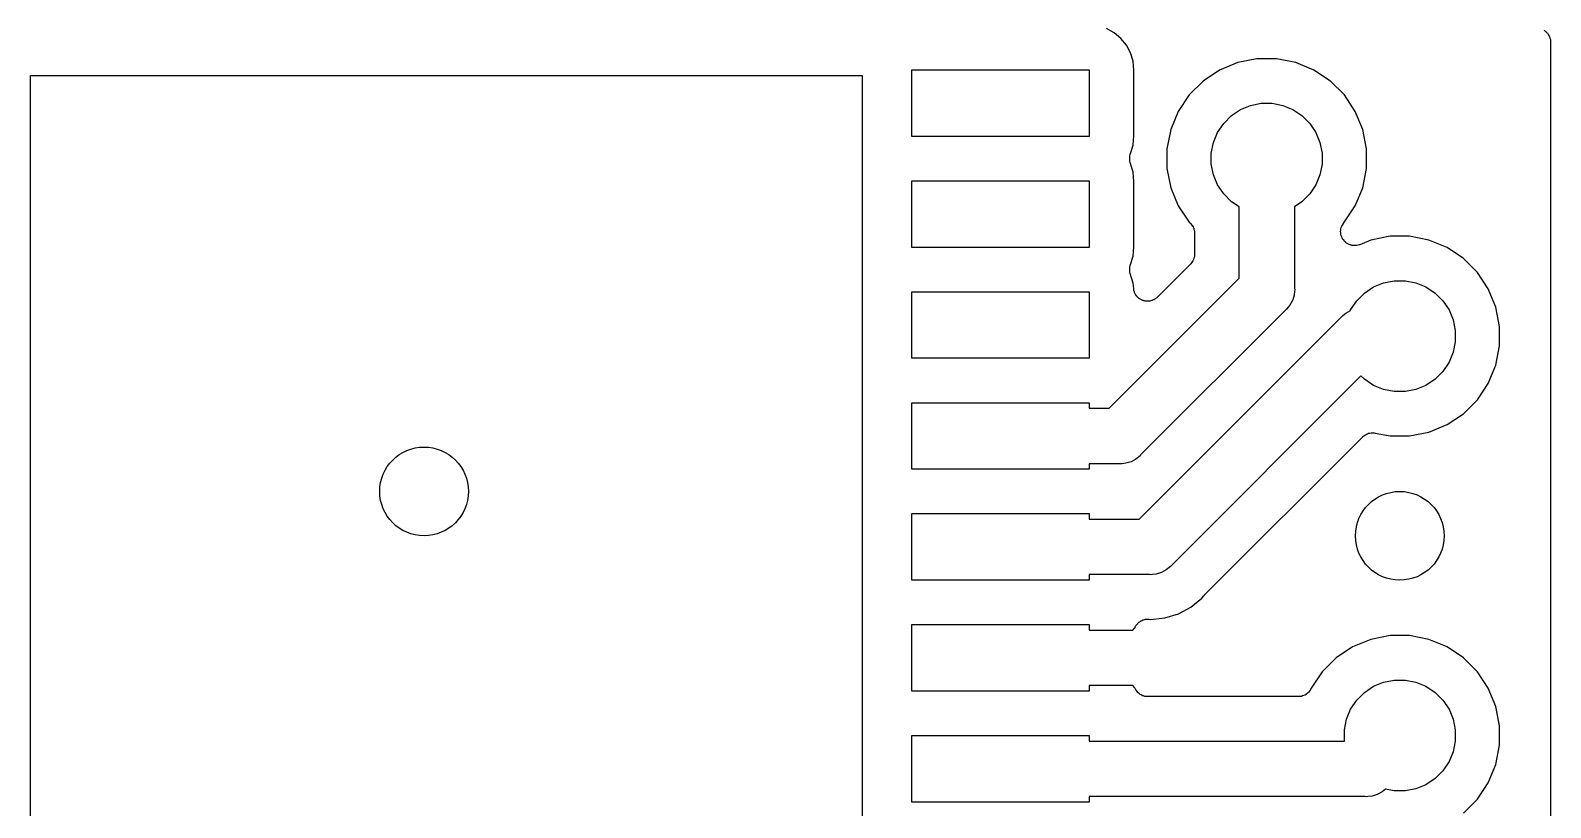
# Model space of a CAD drawing. Extents: x 113.2 to 188.8, y -123.8 to -78.2.
# Drawn here: x 128.43 to 135.28, y -109.22 to -105.72 of the extents above; entities that cross this region are included whole.
import ezdxf

# ---------------------------------------------------------------- set-up
doc = ezdxf.new("R2010")
doc.units = 0
doc.layers.add('BLACK', color=7, linetype='CONTINUOUS')

msp = doc.modelspace()

# ---------------------------------------------------------------- linework, layer by layer
at = {"layer": 'BLACK', "linetype": 'CONTINUOUS'}
for p, q in [((133.312, -105.733), (133.277, -105.714)), ((133.342, -105.758), (133.312, -105.733)), ((133.367, -105.788), (133.342, -105.758)), ((135.25, -105.721), (135.252, -105.723)), ((135.252, -105.723), (135.255, -105.725)), ((135.255, -105.725), (135.257, -105.727)), ((135.257, -105.727), (135.26, -105.729)), ((135.26, -105.729), (135.262, -105.731)), ((135.262, -105.731), (135.264, -105.733)), ((135.264, -105.733), (135.266, -105.735)), ((135.266, -105.735), (135.268, -105.738)), ((135.268, -105.738), (135.27, -105.74)), ((135.27, -105.74), (135.271, -105.743)), ((135.271, -105.743), (135.273, -105.746)), ((135.273, -105.746), (135.274, -105.748)), ((135.274, -105.748), (135.275, -105.751)), ((135.275, -105.751), (135.276, -105.754)), ((135.276, -105.754), (135.277, -105.757)), ((135.277, -105.757), (135.278, -105.76)), ((135.278, -105.76), (135.279, -105.763)), ((135.279, -105.763), (135.279, -105.766)), ((135.279, -105.766), (135.28, -105.769)), ((135.28, -105.769), (135.28, -105.772)), ((135.28, -105.772), (135.28, -105.775)), ((133.386, -105.823), (133.367, -105.788)), ((133.397, -105.861), (133.386, -105.823)), ((135.28, -105.775), (135.28, -110.869)), ((132.4, -106.2), (132.4, -105.9)), ((132.4, -105.9), (133.2, -105.9)), ((133.2, -105.9), (133.2, -106.2)), ((133.401, -105.903), (133.397, -105.861)), ((133.401, -106.197), (133.401, -105.903)), ((133.787, -105.901), (133.713, -105.95)), ((133.869, -105.867), (133.787, -105.901)), ((133.956, -105.85), (133.869, -105.867)), ((134.044, -105.85), (133.956, -105.85)), ((134.131, -105.867), (134.044, -105.85)), ((134.213, -105.901), (134.131, -105.867)), ((134.287, -105.95), (134.213, -105.901)), ((128.425, -109.675), (128.425, -105.925)), ((128.425, -105.925), (132.175, -105.925)), ((132.175, -105.925), (132.175, -109.675)), ((133.713, -105.95), (133.65, -106.013)), ((134.35, -106.013), (134.287, -105.95)), ((133.65, -106.013), (133.601, -106.087)), ((134.399, -106.087), (134.35, -106.013)), ((133.601, -106.087), (133.567, -106.169)), ((133.806, -106.141), (133.841, -106.106)), ((133.841, -106.106), (133.882, -106.078)), ((133.882, -106.078), (133.927, -106.06)), ((133.927, -106.06), (133.975, -106.05)), ((133.975, -106.05), (134.025, -106.05)), ((134.025, -106.05), (134.073, -106.06)), ((134.073, -106.06), (134.118, -106.078)), ((134.118, -106.078), (134.159, -106.106)), ((134.159, -106.106), (134.194, -106.141)), ((134.433, -106.169), (134.399, -106.087)), ((133.567, -106.169), (133.55, -106.256)), ((133.76, -106.227), (133.778, -106.182)), ((133.778, -106.182), (133.806, -106.141)), ((134.194, -106.141), (134.222, -106.182)), ((134.222, -106.182), (134.24, -106.227)), ((134.45, -106.256), (134.433, -106.169)), ((133.2, -106.2), (132.4, -106.2)), ((133.384, -106.282), (133.397, -106.239)), ((133.397, -106.239), (133.401, -106.197)), ((133.75, -106.275), (133.76, -106.227)), ((134.24, -106.227), (134.25, -106.275)), ((133.382, -106.293), (133.383, -106.287)), ((133.382, -106.294), (133.382, -106.293)), ((133.382, -106.293), (133.382, -106.293)), ((133.382, -106.299), (133.382, -106.294)), ((133.382, -106.305), (133.382, -106.299)), ((133.382, -106.306), (133.382, -106.305)), ((133.383, -106.312), (133.382, -106.306)), ((133.382, -106.306), (133.382, -106.306)), ((133.383, -106.287), (133.384, -106.282)), ((133.384, -106.317), (133.383, -106.312)), ((133.384, -106.318), (133.384, -106.317)), ((133.397, -106.361), (133.384, -106.318)), ((133.384, -106.318), (133.384, -106.318)), ((133.384, -106.318), (133.384, -106.318)), ((133.384, -106.318), (133.384, -106.318)), ((133.55, -106.256), (133.55, -106.344)), ((133.75, -106.325), (133.75, -106.275)), ((134.25, -106.275), (134.25, -106.325)), ((134.45, -106.344), (134.45, -106.256)), ((133.401, -106.403), (133.397, -106.361)), ((133.55, -106.344), (133.567, -106.431)), ((133.76, -106.373), (133.75, -106.325)), ((133.778, -106.418), (133.76, -106.373)), ((134.24, -106.373), (134.222, -106.418)), ((134.25, -106.325), (134.24, -106.373)), ((134.433, -106.431), (134.45, -106.344)), ((132.4, -106.7), (132.4, -106.4)), ((132.4, -106.4), (133.2, -106.4)), ((133.2, -106.4), (133.2, -106.7)), ((133.401, -106.697), (133.401, -106.403)), ((133.567, -106.431), (133.601, -106.513)), ((133.806, -106.459), (133.778, -106.418)), ((134.222, -106.418), (134.194, -106.459)), ((134.399, -106.513), (134.433, -106.431)), ((133.601, -106.513), (133.65, -106.587)), ((133.841, -106.494), (133.806, -106.459)), ((133.875, -106.517), (133.841, -106.494)), ((133.875, -106.839), (133.875, -106.517)), ((134.159, -106.494), (134.125, -106.517)), ((134.125, -106.517), (134.125, -106.884)), ((134.194, -106.459), (134.159, -106.494)), ((134.348, -106.589), (134.399, -106.513)), ((133.65, -106.587), (133.657, -106.593)), ((133.657, -106.593), (133.657, -106.593)), ((133.657, -106.593), (133.657, -106.593)), ((133.657, -106.593), (133.657, -106.593)), ((133.657, -106.593), (133.657, -106.594)), ((133.657, -106.594), (133.661, -106.598)), ((134.341, -106.6), (134.344, -106.595)), ((134.344, -106.594), (134.347, -106.59)), ((134.344, -106.595), (134.344, -106.594)), ((134.344, -106.594), (134.344, -106.594)), ((134.347, -106.59), (134.348, -106.589)), ((133.661, -106.598), (133.664, -106.603)), ((133.664, -106.603), (133.665, -106.603)), ((133.665, -106.603), (133.665, -106.603)), ((133.665, -106.603), (133.668, -106.608)), ((133.668, -106.608), (133.67, -106.613)), ((133.67, -106.613), (133.67, -106.614)), ((133.67, -106.614), (133.671, -106.614)), ((133.671, -106.614), (133.672, -106.62)), ((133.672, -106.62), (133.674, -106.625)), ((133.674, -106.625), (133.674, -106.626)), ((133.674, -106.626), (133.674, -106.626)), ((133.674, -106.626), (133.674, -106.632)), ((133.674, -106.632), (133.675, -106.637)), ((133.675, -106.637), (133.675, -106.73)), ((134.333, -106.629), (134.334, -106.623)), ((134.334, -106.635), (134.333, -106.629)), ((134.333, -106.629), (134.333, -106.629)), ((134.333, -106.629), (134.333, -106.629)), ((134.334, -106.617), (134.336, -106.611)), ((134.334, -106.623), (134.334, -106.617)), ((134.334, -106.617), (134.334, -106.617)), ((134.334, -106.617), (134.334, -106.617)), ((134.334, -106.641), (134.334, -106.635)), ((134.336, -106.647), (134.334, -106.641)), ((134.334, -106.641), (134.334, -106.641)), ((134.334, -106.641), (134.334, -106.641)), ((134.336, -106.611), (134.338, -106.605)), ((134.338, -106.653), (134.336, -106.647)), ((134.338, -106.605), (134.341, -106.6)), ((134.338, -106.605), (134.338, -106.605)), ((134.338, -106.605), (134.338, -106.605)), ((134.34, -106.658), (134.338, -106.653)), ((134.338, -106.653), (134.338, -106.653)), ((134.338, -106.653), (134.338, -106.653)), ((134.343, -106.664), (134.34, -106.658)), ((134.556, -106.65), (134.469, -106.667)), ((134.644, -106.65), (134.556, -106.65)), ((134.731, -106.667), (134.644, -106.65)), ((133.2, -106.7), (132.4, -106.7)), ((133.397, -106.739), (133.401, -106.697)), ((133.675, -106.731), (133.674, -106.737)), ((133.675, -106.73), (133.675, -106.73)), ((133.675, -106.73), (133.675, -106.73)), ((133.675, -106.73), (133.675, -106.73)), ((133.675, -106.73), (133.675, -106.731)), ((134.347, -106.668), (134.343, -106.664)), ((134.343, -106.664), (134.343, -106.664)), ((134.343, -106.664), (134.343, -106.664)), ((134.351, -106.674), (134.347, -106.668)), ((134.355, -106.677), (134.351, -106.674)), ((134.351, -106.674), (134.351, -106.674)), ((134.351, -106.674), (134.351, -106.674)), ((134.36, -106.681), (134.355, -106.677)), ((134.366, -106.684), (134.36, -106.681)), ((134.36, -106.681), (134.36, -106.681)), ((134.36, -106.681), (134.36, -106.681)), ((134.371, -106.687), (134.366, -106.684)), ((134.377, -106.689), (134.371, -106.687)), ((134.371, -106.687), (134.371, -106.687)), ((134.371, -106.687), (134.371, -106.687)), ((134.383, -106.691), (134.377, -106.689)), ((134.389, -106.692), (134.383, -106.691)), ((134.383, -106.691), (134.383, -106.691)), ((134.383, -106.691), (134.383, -106.691)), ((134.395, -106.692), (134.389, -106.692)), ((134.401, -106.692), (134.395, -106.692)), ((134.395, -106.692), (134.395, -106.692)), ((134.395, -106.692), (134.395, -106.692)), ((134.407, -106.691), (134.401, -106.692)), ((134.413, -106.69), (134.407, -106.691)), ((134.407, -106.691), (134.407, -106.691)), ((134.407, -106.691), (134.407, -106.691)), ((134.419, -106.688), (134.413, -106.69)), ((134.42, -106.688), (134.419, -106.688)), ((134.419, -106.688), (134.419, -106.688)), ((134.419, -106.688), (134.419, -106.688)), ((134.419, -106.688), (134.419, -106.688)), ((134.469, -106.667), (134.42, -106.688)), ((134.813, -106.701), (134.731, -106.667)), ((134.887, -106.75), (134.813, -106.701)), ((133.382, -106.793), (133.383, -106.787)), ((133.382, -106.794), (133.382, -106.793)), ((133.382, -106.793), (133.382, -106.793)), ((133.382, -106.8), (133.382, -106.794)), ((133.382, -106.805), (133.382, -106.8)), ((133.383, -106.787), (133.384, -106.782)), ((133.384, -106.782), (133.397, -106.739)), ((133.657, -106.774), (133.507, -106.924)), ((133.66, -106.77), (133.657, -106.774)), ((133.664, -106.765), (133.66, -106.77)), ((133.667, -106.76), (133.664, -106.765)), ((133.664, -106.765), (133.664, -106.765)), ((133.664, -106.765), (133.664, -106.765)), ((133.67, -106.755), (133.667, -106.76)), ((133.672, -106.749), (133.67, -106.754)), ((133.67, -106.754), (133.67, -106.754)), ((133.67, -106.754), (133.67, -106.755)), ((133.674, -106.743), (133.672, -106.749)), ((133.674, -106.737), (133.674, -106.742)), ((133.674, -106.742), (133.674, -106.743)), ((133.674, -106.743), (133.674, -106.743)), ((134.95, -106.813), (134.887, -106.75)), ((133.289, -107.425), (133.875, -106.839)), ((133.382, -106.806), (133.382, -106.805)), ((133.383, -106.812), (133.382, -106.806)), ((133.382, -106.806), (133.382, -106.806)), ((133.384, -106.817), (133.383, -106.812)), ((133.384, -106.818), (133.384, -106.817)), ((133.397, -106.861), (133.384, -106.818)), ((133.384, -106.818), (133.384, -106.818)), ((133.384, -106.818), (133.384, -106.818)), ((133.384, -106.818), (133.384, -106.818)), ((133.4, -106.886), (133.397, -106.861)), ((134.482, -106.878), (134.527, -106.86)), ((134.527, -106.86), (134.575, -106.85)), ((134.575, -106.85), (134.625, -106.85)), ((134.625, -106.85), (134.673, -106.86)), ((134.673, -106.86), (134.718, -106.878)), ((134.999, -106.887), (134.95, -106.813)), ((132.4, -107.2), (132.4, -106.9)), ((132.4, -106.9), (133.2, -106.9)), ((133.2, -106.9), (133.2, -107.2)), ((133.4, -106.889), (133.4, -106.886)), ((133.4, -106.892), (133.4, -106.889)), ((133.401, -106.895), (133.4, -106.892)), ((133.402, -106.898), (133.401, -106.895)), ((133.403, -106.901), (133.402, -106.898)), ((133.404, -106.904), (133.403, -106.901)), ((133.405, -106.907), (133.404, -106.904)), ((133.407, -106.909), (133.405, -106.907)), ((133.408, -106.912), (133.407, -106.909)), ((133.41, -106.915), (133.408, -106.912)), ((133.412, -106.917), (133.41, -106.915)), ((133.413, -106.92), (133.412, -106.917)), ((133.416, -106.922), (133.413, -106.92)), ((133.417, -106.924), (133.416, -106.922)), ((133.42, -106.926), (133.417, -106.924)), ((133.422, -106.928), (133.42, -106.926)), ((133.425, -106.93), (133.422, -106.928)), ((133.427, -106.932), (133.425, -106.93)), ((133.43, -106.933), (133.427, -106.932)), ((133.432, -106.935), (133.43, -106.933)), ((133.435, -106.936), (133.432, -106.935)), ((133.438, -106.938), (133.435, -106.936)), ((133.488, -106.937), (133.485, -106.938)), ((133.491, -106.936), (133.488, -106.937)), ((133.494, -106.934), (133.491, -106.936)), ((133.496, -106.933), (133.494, -106.934)), ((133.499, -106.931), (133.496, -106.933)), ((133.502, -106.929), (133.499, -106.931)), ((133.504, -106.927), (133.502, -106.929)), ((133.506, -106.925), (133.504, -106.927)), ((133.507, -106.924), (133.506, -106.925)), ((134.117, -106.937), (134.116, -106.939)), ((134.123, -106.915), (134.117, -106.937)), ((134.125, -106.897), (134.123, -106.915)), ((134.125, -106.884), (134.126, -106.891)), ((134.126, -106.891), (134.125, -106.897)), ((134.125, -106.897), (134.125, -106.897)), ((134.406, -106.941), (134.441, -106.906)), ((134.441, -106.906), (134.482, -106.878)), ((134.718, -106.878), (134.759, -106.906)), ((134.759, -106.906), (134.794, -106.941)), ((135.033, -106.969), (134.999, -106.887)), ((134.084, -106.983), (133.433, -107.634)), ((133.441, -106.939), (133.438, -106.938)), ((133.444, -106.94), (133.441, -106.939)), ((133.446, -106.941), (133.444, -106.94)), ((133.449, -106.941), (133.446, -106.941)), ((133.452, -106.942), (133.449, -106.941)), ((133.456, -106.942), (133.452, -106.942)), ((133.459, -106.942), (133.456, -106.942)), ((133.461, -106.943), (133.459, -106.942)), ((133.465, -106.943), (133.461, -106.943)), ((133.468, -106.943), (133.465, -106.943)), ((133.471, -106.942), (133.468, -106.943)), ((133.474, -106.942), (133.471, -106.942)), ((133.477, -106.941), (133.474, -106.942)), ((133.48, -106.94), (133.477, -106.941)), ((133.483, -106.939), (133.48, -106.94)), ((133.485, -106.938), (133.483, -106.939)), ((134.089, -106.979), (134.084, -106.983)), ((134.097, -106.969), (134.089, -106.979)), ((134.104, -106.96), (134.097, -106.969)), ((134.116, -106.939), (134.104, -106.96)), ((134.343, -107.007), (134.357, -106.996)), ((134.357, -106.996), (134.377, -106.985)), ((134.377, -106.985), (134.378, -106.982)), ((134.378, -106.982), (134.406, -106.941)), ((134.794, -106.941), (134.822, -106.982)), ((134.822, -106.982), (134.84, -107.027)), ((135.05, -107.056), (135.033, -106.969)), ((133.425, -107.925), (134.334, -107.016)), ((134.334, -107.016), (134.338, -107.011)), ((134.338, -107.011), (134.343, -107.007)), ((134.84, -107.027), (134.85, -107.075)), ((134.85, -107.075), (134.85, -107.125)), ((135.05, -107.144), (135.05, -107.056)), ((134.85, -107.125), (134.84, -107.173)), ((133.2, -107.2), (132.4, -107.2)), ((134.84, -107.173), (134.822, -107.218)), ((135.033, -107.231), (135.05, -107.144)), ((134.425, -107.279), (133.57, -108.134)), ((134.441, -107.294), (134.425, -107.279)), ((134.794, -107.259), (134.759, -107.294)), ((134.822, -107.218), (134.794, -107.259)), ((134.999, -107.313), (135.033, -107.231)), ((134.482, -107.322), (134.441, -107.294)), ((134.527, -107.34), (134.482, -107.322)), ((134.575, -107.35), (134.527, -107.34)), ((134.673, -107.34), (134.625, -107.35)), ((134.718, -107.322), (134.673, -107.34)), ((134.759, -107.294), (134.718, -107.322)), ((134.95, -107.387), (134.999, -107.313)), ((132.4, -107.7), (132.4, -107.4)), ((132.4, -107.4), (133.2, -107.4)), ((133.2, -107.4), (133.2, -107.425)), ((134.625, -107.35), (134.575, -107.35)), ((134.887, -107.45), (134.95, -107.387)), ((133.2, -107.425), (133.289, -107.425)), ((134.813, -107.499), (134.887, -107.45)), ((133.72, -108.266), (134.433, -107.554)), ((134.433, -107.553), (134.438, -107.55)), ((134.433, -107.554), (134.433, -107.553)), ((134.433, -107.554), (134.433, -107.554)), ((134.433, -107.554), (134.433, -107.554)), ((134.433, -107.554), (134.433, -107.554)), ((134.438, -107.55), (134.442, -107.546)), ((134.442, -107.546), (134.443, -107.546)), ((134.443, -107.546), (134.448, -107.543)), ((134.443, -107.546), (134.443, -107.546)), ((134.448, -107.543), (134.453, -107.54)), ((134.453, -107.54), (134.453, -107.54)), ((134.453, -107.54), (134.454, -107.54)), ((134.454, -107.54), (134.459, -107.538)), ((134.459, -107.538), (134.465, -107.537)), ((134.465, -107.537), (134.471, -107.536)), ((134.465, -107.537), (134.465, -107.537)), ((134.465, -107.537), (134.465, -107.537)), ((134.471, -107.536), (134.477, -107.536)), ((134.477, -107.536), (134.477, -107.536)), ((134.477, -107.536), (134.478, -107.536)), ((134.478, -107.536), (134.484, -107.536)), ((134.484, -107.536), (134.489, -107.537)), ((134.489, -107.537), (134.556, -107.55)), ((134.556, -107.55), (134.644, -107.55)), ((134.644, -107.55), (134.731, -107.533)), ((134.731, -107.533), (134.813, -107.499)), ((133.334, -107.675), (133.2, -107.675)), ((133.2, -107.675), (133.2, -107.7)), ((133.341, -107.676), (133.334, -107.675)), ((133.347, -107.675), (133.341, -107.676)), ((133.365, -107.673), (133.347, -107.675)), ((133.347, -107.675), (133.347, -107.675)), ((133.389, -107.666), (133.365, -107.673)), ((133.41, -107.654), (133.389, -107.666)), ((133.429, -107.639), (133.41, -107.654)), ((133.433, -107.634), (133.429, -107.639)), ((133.2, -107.7), (132.4, -107.7)), ((132.4, -108.2), (132.4, -107.9)), ((132.4, -107.9), (133.2, -107.9)), ((133.2, -107.9), (133.2, -107.925)), ((133.2, -107.925), (133.425, -107.925)), ((133.525, -108.166), (133.501, -108.173)), ((133.547, -108.154), (133.525, -108.166)), ((133.566, -108.139), (133.547, -108.154)), ((133.57, -108.134), (133.566, -108.139)), ((133.2, -108.2), (132.4, -108.2)), ((133.471, -108.175), (133.2, -108.175)), ((133.2, -108.175), (133.2, -108.2)), ((133.477, -108.176), (133.471, -108.175)), ((133.483, -108.175), (133.477, -108.176)), ((133.501, -108.173), (133.483, -108.175)), ((133.483, -108.175), (133.483, -108.175)), ((133.658, -108.322), (133.708, -108.281)), ((133.708, -108.281), (133.716, -108.271)), ((133.716, -108.271), (133.717, -108.27)), ((133.717, -108.27), (133.719, -108.268)), ((133.719, -108.268), (133.72, -108.266)), ((133.445, -108.378), (133.449, -108.377)), ((133.449, -108.377), (133.453, -108.376)), ((133.453, -108.376), (133.455, -108.376)), ((133.455, -108.376), (133.457, -108.376)), ((133.457, -108.376), (133.461, -108.376)), ((133.461, -108.376), (133.465, -108.376)), ((133.465, -108.376), (133.467, -108.376)), ((133.467, -108.376), (133.469, -108.376)), ((133.469, -108.376), (133.477, -108.377)), ((133.477, -108.377), (133.49, -108.375)), ((133.49, -108.375), (133.541, -108.37)), ((133.49, -108.375), (133.49, -108.375)), ((133.541, -108.37), (133.602, -108.352)), ((133.602, -108.352), (133.658, -108.322)), ((132.4, -108.7), (132.4, -108.4)), ((132.4, -108.4), (133.2, -108.4)), ((133.2, -108.4), (133.2, -108.425)), ((133.2, -108.425), (133.396, -108.425)), ((133.396, -108.425), (133.404, -108.417)), ((133.404, -108.417), (133.405, -108.416)), ((133.405, -108.416), (133.406, -108.412)), ((133.406, -108.412), (133.407, -108.41)), ((133.407, -108.41), (133.408, -108.408)), ((133.408, -108.408), (133.41, -108.405)), ((133.41, -108.405), (133.412, -108.401)), ((133.412, -108.401), (133.414, -108.4)), ((133.414, -108.4), (133.415, -108.398)), ((133.415, -108.398), (133.418, -108.395)), ((133.418, -108.395), (133.42, -108.392)), ((133.42, -108.392), (133.422, -108.391)), ((133.422, -108.391), (133.423, -108.39)), ((133.423, -108.39), (133.427, -108.387)), ((133.427, -108.387), (133.43, -108.385)), ((133.43, -108.385), (133.432, -108.384)), ((133.432, -108.384), (133.434, -108.383)), ((133.434, -108.383), (133.437, -108.381)), ((133.437, -108.381), (133.441, -108.379)), ((133.441, -108.379), (133.443, -108.379)), ((133.443, -108.379), (133.445, -108.378)), ((134.387, -108.501), (134.313, -108.55)), ((134.469, -108.467), (134.387, -108.501)), ((134.556, -108.45), (134.469, -108.467)), ((134.644, -108.45), (134.556, -108.45)), ((134.731, -108.467), (134.644, -108.45)), ((134.813, -108.501), (134.731, -108.467)), ((134.887, -108.55), (134.813, -108.501)), ((134.313, -108.55), (134.25, -108.613)), ((134.95, -108.613), (134.887, -108.55)), ((134.25, -108.613), (134.201, -108.687)), ((134.527, -108.66), (134.575, -108.65)), ((134.575, -108.65), (134.625, -108.65)), ((134.625, -108.65), (134.673, -108.66)), ((134.999, -108.687), (134.95, -108.613)), ((133.2, -108.7), (132.4, -108.7)), ((133.396, -108.675), (133.2, -108.675)), ((133.2, -108.675), (133.2, -108.7)), ((133.404, -108.683), (133.396, -108.675)), ((133.405, -108.686), (133.404, -108.683)), ((133.405, -108.687), (133.405, -108.686)), ((133.406, -108.688), (133.405, -108.687)), ((133.408, -108.692), (133.406, -108.688)), ((133.411, -108.697), (133.408, -108.692)), ((133.412, -108.698), (133.411, -108.697)), ((133.411, -108.697), (133.411, -108.697)), ((133.415, -108.702), (133.412, -108.698)), ((133.418, -108.706), (133.415, -108.702)), ((133.419, -108.707), (133.418, -108.706)), ((133.42, -108.708), (133.419, -108.707)), ((133.424, -108.711), (133.42, -108.708)), ((133.428, -108.714), (133.424, -108.711)), ((133.429, -108.715), (133.428, -108.714)), ((133.434, -108.717), (133.429, -108.715)), ((133.429, -108.715), (133.429, -108.715)), ((133.438, -108.72), (133.434, -108.717)), ((133.439, -108.72), (133.438, -108.72)), ((133.44, -108.721), (133.439, -108.72)), ((134.167, -108.72), (134.161, -108.722)), ((134.173, -108.718), (134.167, -108.72)), ((134.167, -108.72), (134.167, -108.72)), ((134.167, -108.72), (134.167, -108.72)), ((134.178, -108.715), (134.173, -108.718)), ((134.183, -108.711), (134.178, -108.714)), ((134.178, -108.714), (134.178, -108.715)), ((134.178, -108.715), (134.178, -108.715)), ((134.187, -108.707), (134.183, -108.711)), ((134.188, -108.707), (134.187, -108.707)), ((134.187, -108.707), (134.187, -108.707)), ((134.191, -108.702), (134.188, -108.707)), ((134.195, -108.698), (134.191, -108.702)), ((134.196, -108.697), (134.195, -108.698)), ((134.195, -108.698), (134.195, -108.698)), ((134.198, -108.692), (134.196, -108.697)), ((134.201, -108.687), (134.198, -108.692)), ((134.201, -108.687), (134.201, -108.687)), ((134.406, -108.741), (134.441, -108.706)), ((134.441, -108.706), (134.482, -108.678)), ((134.482, -108.678), (134.527, -108.66)), ((134.673, -108.66), (134.718, -108.678)), ((134.718, -108.678), (134.759, -108.706)), ((134.759, -108.706), (134.794, -108.741)), ((135.033, -108.769), (134.999, -108.687)), ((133.445, -108.722), (133.44, -108.721)), ((133.45, -108.724), (133.445, -108.722)), ((133.451, -108.724), (133.45, -108.724)), ((133.452, -108.724), (133.451, -108.724)), ((133.457, -108.724), (133.452, -108.724)), ((133.462, -108.725), (133.457, -108.724)), ((133.463, -108.725), (133.462, -108.725)), ((134.143, -108.725), (133.463, -108.725)), ((134.149, -108.724), (134.143, -108.725)), ((134.155, -108.724), (134.149, -108.724)), ((134.156, -108.724), (134.155, -108.724)), ((134.155, -108.724), (134.155, -108.724)), ((134.161, -108.722), (134.156, -108.724)), ((134.36, -108.827), (134.378, -108.782)), ((134.378, -108.782), (134.406, -108.741)), ((134.794, -108.741), (134.822, -108.782)), ((134.822, -108.782), (134.84, -108.827)), ((135.05, -108.856), (135.033, -108.769)), ((134.35, -108.875), (134.36, -108.827)), ((134.84, -108.827), (134.85, -108.875)), ((135.05, -108.944), (135.05, -108.856)), ((132.4, -109.2), (132.4, -108.9)), ((132.4, -108.9), (133.2, -108.9)), ((133.2, -108.9), (133.2, -108.925)), ((133.2, -108.925), (134.35, -108.925)), ((134.35, -108.925), (134.35, -108.875)), ((134.35, -108.925), (134.35, -108.925)), ((134.85, -108.925), (134.84, -108.973)), ((134.85, -108.875), (134.85, -108.925)), ((134.84, -108.973), (134.822, -109.018)), ((135.033, -109.031), (135.05, -108.944)), ((134.794, -109.059), (134.759, -109.094)), ((134.822, -109.018), (134.794, -109.059)), ((134.999, -109.113), (135.033, -109.031)), ((134.718, -109.122), (134.673, -109.14)), ((134.759, -109.094), (134.718, -109.122)), ((134.95, -109.187), (134.999, -109.113)), ((133.2, -109.2), (132.4, -109.2)), ((134.444, -109.175), (133.2, -109.175)), ((133.2, -109.175), (133.2, -109.2)), ((134.45, -109.176), (134.444, -109.175)), ((134.456, -109.175), (134.45, -109.176)), ((134.475, -109.173), (134.456, -109.175)), ((134.456, -109.175), (134.456, -109.175)), ((134.498, -109.166), (134.475, -109.173)), ((134.52, -109.154), (134.498, -109.166)), ((134.535, -109.142), (134.52, -109.154)), ((134.575, -109.15), (134.535, -109.142)), ((134.625, -109.15), (134.575, -109.15)), ((134.673, -109.14), (134.625, -109.15)), ((134.887, -109.25), (134.95, -109.187))]:
    msp.add_line(p, q, dxfattribs=at)
at = {"layer": 'BLACK'}
for centre in [(130.2, -107.8), (134.6, -108)]:
    msp.add_circle(centre, 0.2, dxfattribs=at)

doc.saveas('drawing.dxf')
